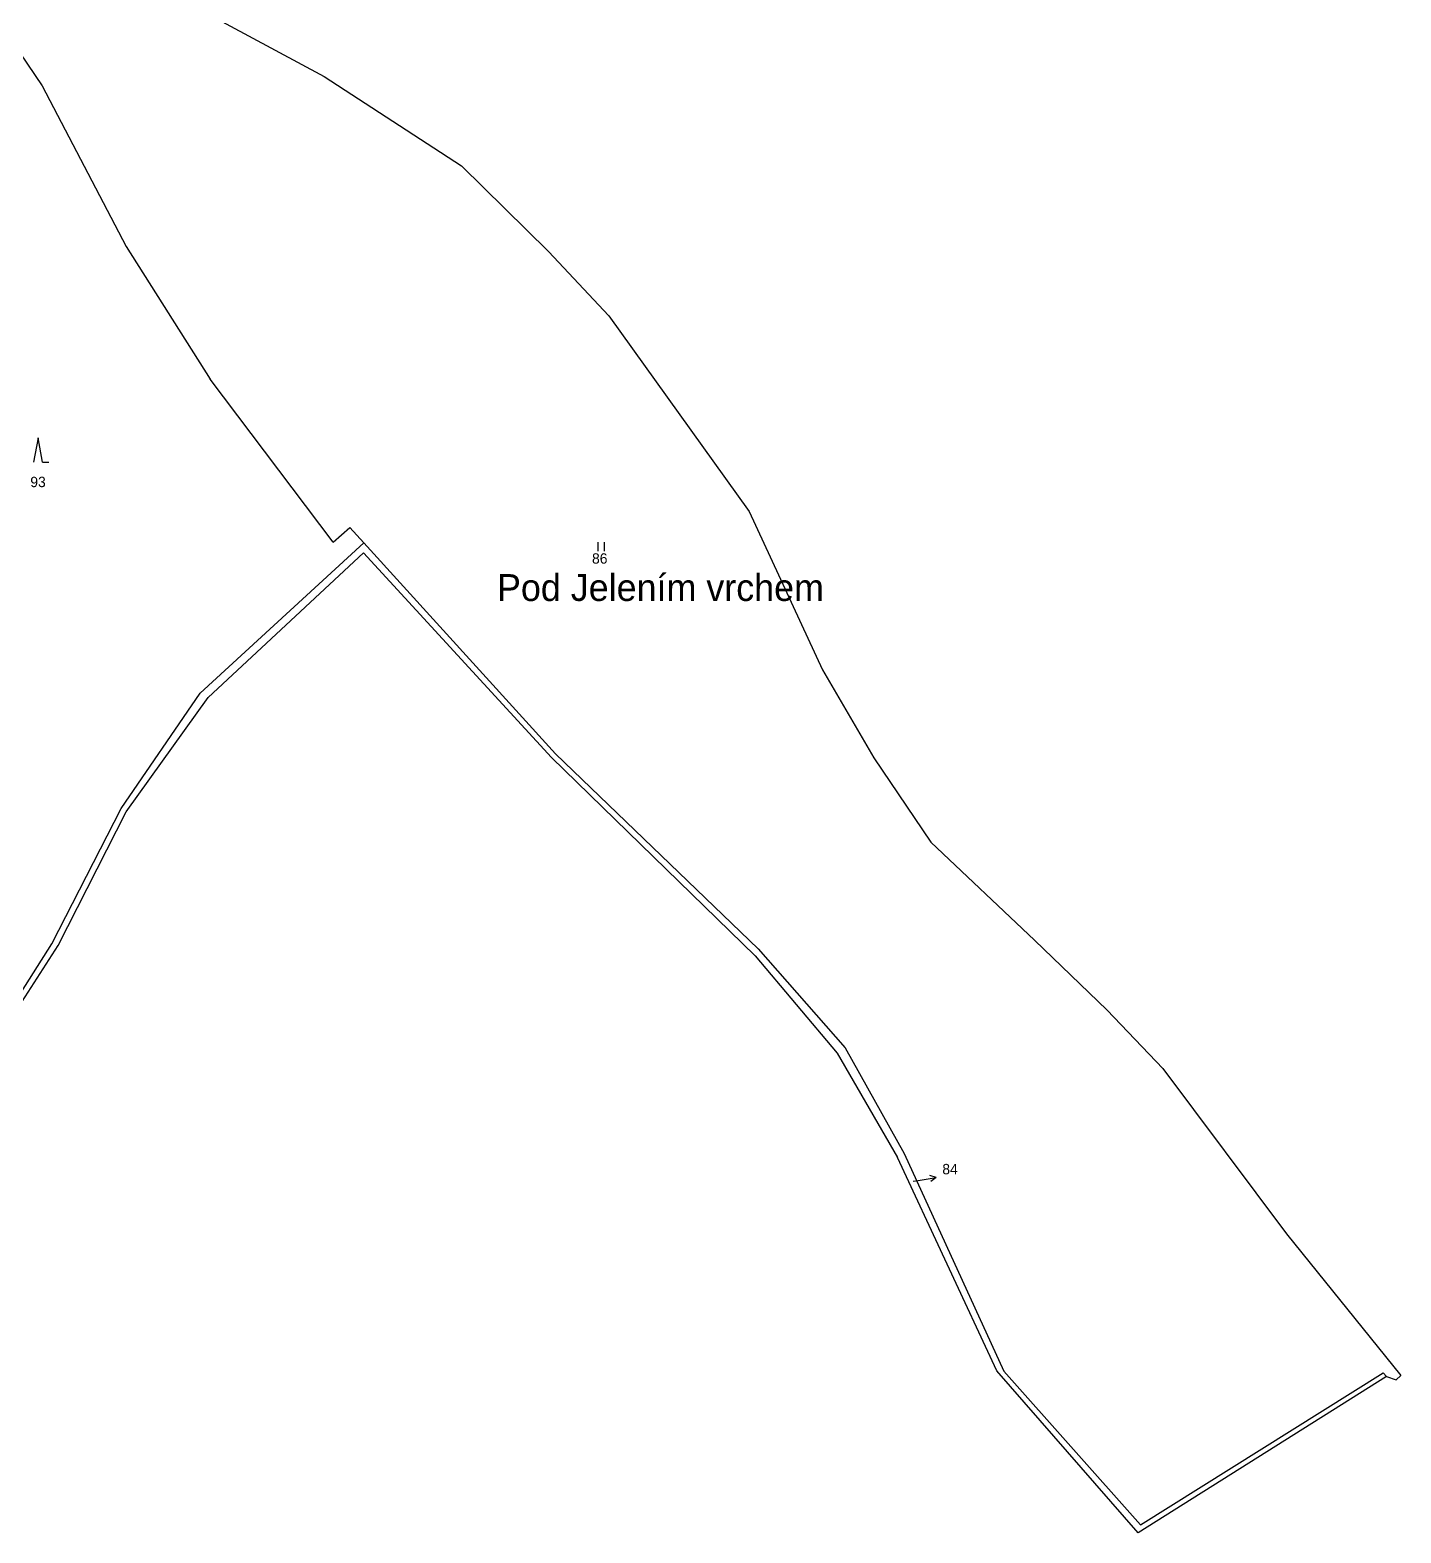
# Model space of a CAD drawing. Extents: x -528340 to -526503, y -1064020 to -1062300.
# Drawn here: x -526727.5 to -526502.7, y -1063500.7 to -1063254.3 of the extents above; entities that cross this region are included whole.
import ezdxf
from ezdxf.enums import TextEntityAlignment as Align

# ---------------------------------------------------------------- set-up
doc = ezdxf.new("R2010")
doc.units = 0
doc.linetypes.add('0_205_2', pattern=[0])
doc.linetypes.add('0_206_2', pattern=[0])
for name, color, linetype in [('1009', 1, 'CONTINUOUS'), ('1029', 1, 'CONTINUOUS'), ('18', 1, 'CONTINUOUS'), ('20500', 1, 'CONTINUOUS'), ('20502', 1, 'CONTINUOUS'), ('20602', 1, 'CONTINUOUS'), ('21900', 1, 'CONTINUOUS'), ('306', 1, 'CONTINUOUS'), ('308', 1, 'CONTINUOUS')]:
    doc.layers.add(name, color=color, linetype=linetype)

# ---------------------------------------------------------------- blocks, each defined once
blk = doc.blocks.new('1029$1')
at = {"layer": '1029', "color": 6, "linetype": 'CONTINUOUS'}
for p, q in [((0, 3), (-0.5, 2)), ((0, 0), (0, 3)), ((0, 3), (0.5, 2))]:
    blk.add_line(p, q, dxfattribs=at)
blk = doc.blocks.new('3_06$3')
at = {"layer": '306', "color": 255, "linetype": 'CONTINUOUS'}
for p, q in [((-0.51, 0), (-0.51, 1.5)), ((0.49, 0), (0.49, 1.5))]:
    blk.add_line(p, q, dxfattribs=at)
blk = doc.blocks.new('3_08$4')
at = {"layer": '308', "color": 255, "linetype": 'CONTINUOUS'}
for p, q in [((0, 4), (-0.75, 0)), ((0.75, 0), (0, 4)), ((0.75, 0), (1.75, 0))]:
    blk.add_line(p, q, dxfattribs=at)

msp = doc.modelspace()

# ---------------------------------------------------------------- linework, layer by layer
at = {"layer": '1029', "color": 255, "linetype": 'CONTINUOUS'}
msp.add_line((-526582.69, -1063443.05), (-526581.88, -1063442.92), dxfattribs=at)
at = {"layer": '20500', "color": 3, "linetype": 'CONTINUOUS'}
for p, q in [((-526656.79, -1063276.53), (-526642.49, -1063290.58)), ((-526642.49, -1063290.58), (-526632.6, -1063301.15)), ((-526597.56, -1063359.21), (-526589.17, -1063373.63)), ((-526589.17, -1063373.63), (-526579.8, -1063387.43)), ((-526579.8, -1063387.43), (-526562.78, -1063403.5)), ((-526562.78, -1063403.5), (-526550.89, -1063414.98)), ((-526550.89, -1063414.98), (-526541.76, -1063424.55)), ((-526503.46, -1063475.64), (-526502.7, -1063474.9))]:
    msp.add_line(p, q, dxfattribs=at)
at = {"layer": '20502', "color": 3, "linetype": '0_205_2'}
for p, q in [((-526720.13, -1063239.9), (-526679.3, -1063261.9)), ((-526679.3, -1063261.9), (-526656.79, -1063276.53)), ((-526632.6, -1063301.15), (-526609.6, -1063333.24)), ((-526609.6, -1063333.24), (-526597.56, -1063359.21)), ((-526541.76, -1063424.55), (-526521.47, -1063451.66)), ((-526521.47, -1063451.66), (-526502.7, -1063474.9))]:
    msp.add_line(p, q, dxfattribs=at)
at = {"layer": '20602', "color": 3, "linetype": '0_206_2'}
for p, q in [((-526672.88, -1063339.99), (-526698.32, -1063363.71)), ((-526642.01, -1063373.58), (-526672.88, -1063339.99)), ((-526711.78, -1063382.5), (-526698.32, -1063363.71)), ((-526608.62, -1063406.1), (-526642.01, -1063373.58)), ((-526722.93, -1063404.38), (-526711.78, -1063382.5)), ((-526729.85, -1063415.14), (-526722.93, -1063404.38)), ((-526608.62, -1063406.1), (-526595.15, -1063422.07)), ((-526595.15, -1063422.07), (-526585.27, -1063439.18)), ((-526568.96, -1063474.13), (-526585.27, -1063439.18)), ((-526545.82, -1063500.74), (-526568.96, -1063474.13)), ((-526505.06, -1063475.1), (-526545.82, -1063500.74)), ((-526505.06, -1063475.1), (-526503.46, -1063475.64))]:
    msp.add_line(p, q, dxfattribs=at)
at = {"layer": '21900', "color": 3, "linetype": 'CONTINUOUS'}
for p, q in [((-526742.24, -1063238.95), (-526725.56, -1063263.39)), ((-526725.56, -1063263.39), (-526711.76, -1063289.74)), ((-526711.76, -1063289.74), (-526698.02, -1063311.55)), ((-526677.83, -1063338.25), (-526698.02, -1063311.55)), ((-526677.83, -1063338.25), (-526675.12, -1063335.85)), ((-526675.12, -1063335.85), (-526672.81, -1063338.39)), ((-526699.65, -1063363.03), (-526672.81, -1063338.39)), ((-526672.81, -1063338.39), (-526641.38, -1063372.99)), ((-526712.6, -1063381.94), (-526699.65, -1063363.03)), ((-526641.38, -1063372.99), (-526608.12, -1063404.94)), ((-526723.97, -1063404.13), (-526712.6, -1063381.94)), ((-526730.65, -1063414.66), (-526723.97, -1063404.13)), ((-526608.12, -1063404.94), (-526593.88, -1063421.19)), ((-526593.88, -1063421.19), (-526584.16, -1063438.49)), ((-526584.16, -1063438.49), (-526567.82, -1063474.21)), ((-526567.82, -1063474.21), (-526545.44, -1063499.42)), ((-526545.44, -1063499.42), (-526505.61, -1063474.47)), ((-526505.61, -1063474.47), (-526505.06, -1063475.1))]:
    msp.add_line(p, q, dxfattribs=at)

# ---------------------------------------------------------------- block references
at = {"layer": '1029', "color": 0, "linetype": 'BYBLOCK', "rotation": -81}
msp.add_blockref('1029$1', (-526581.88, -1063442.92), dxfattribs=at)
at = {"layer": '306', "color": 0, "linetype": 'BYBLOCK'}
msp.add_blockref('3_06$3', (-526633.84, -1063339.75), dxfattribs=at)
at = {"layer": '308', "color": 0, "linetype": 'BYBLOCK'}
msp.add_blockref('3_08$4', (-526726.24, -1063325.16), dxfattribs=at)

# ---------------------------------------------------------------- texts
at = {"layer": '1009', "color": 255, "linetype": 'CONTINUOUS'}
msp.add_text('Pod Jelením vrchem', height=4.4, dxfattribs=at).set_placement((-526624.15, -1063349.22), align=Align.BOTTOM_CENTER)
at = {"layer": '18', "color": 255, "linetype": 'CONTINUOUS'}
for s, p in [('93', (-526726.24, -1063329.74)), ('86', (-526634.11, -1063342.29))]:
    msp.add_text(s, height=1.7, dxfattribs=at).set_placement(p, align=Align.BOTTOM_CENTER)
msp.add_text('84', height=1.7, dxfattribs=at).set_placement((-526577.92, -1063442.43), align=Align.BOTTOM_LEFT)

doc.saveas('drawing.dxf')
